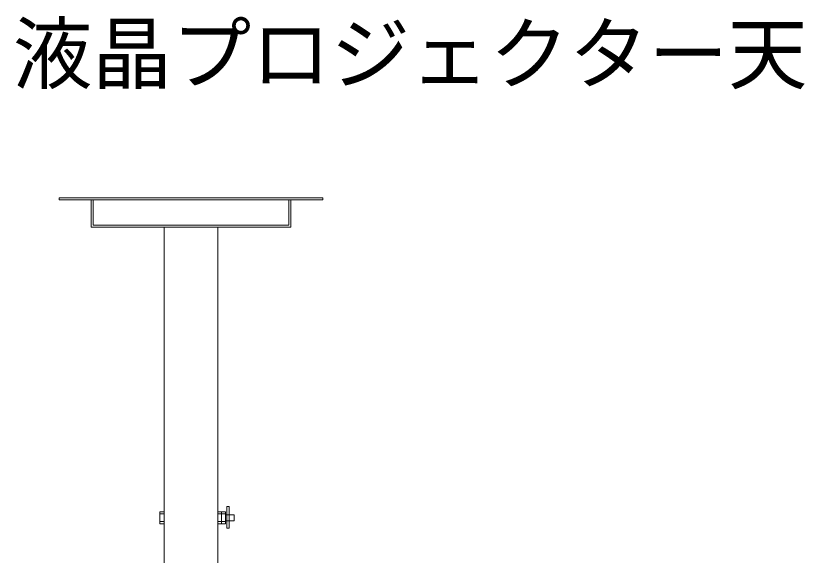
# Model space of a CAD drawing. Units: millimetres, scale not verified. Extents: x -63 to 62, y -56 to 57.
# Drawn here: x -35.35 to 4.53, y 29.66 to 56.78 of the extents above; entities that cross this region are included whole.
import ezdxf
from ezdxf.enums import TextEntityAlignment as Align

# ---------------------------------------------------------------- set-up
doc = ezdxf.new("R2010")
doc.units = ezdxf.units.MM
doc.header["$LTSCALE"] = 0.125
doc.layers.add('0-3_MOJI1', color=7, linetype='Continuous')
doc.layers.add('0-4_GAIKEI', color=1, linetype='Continuous', lineweight=18)
doc.styles.add('ＭＳ ゴシック', font='')
doc.styles.get('ＭＳ ゴシック').set_extended_font_data('MS Gothic')

msp = doc.modelspace()

# ---------------------------------------------------------------- linework, layer by layer
at = {"layer": '0-4_GAIKEI'}
for p, q in [((-33.1652, 47.6378), (-33.1652, 47.5366)), ((-33.1652, 47.6378), (-19.9043, 47.6378)), ((-33.1652, 47.5366), (-19.9043, 47.5366)), ((-31.5668, 46.1549), (-31.5668, 47.5366)), ((-31.4658, 46.2562), (-31.4658, 47.5366)), ((-21.6037, 46.2562), (-21.6037, 47.5366)), ((-21.5028, 46.1549), (-21.5028, 47.5366)), ((-19.9043, 47.6378), (-19.9043, 47.5366)), ((-31.5668, 46.1549), (-21.5028, 46.1549)), ((-31.4658, 46.2562), (-21.6037, 46.2562)), ((-27.8776, 28.9199), (-27.8776, 46.1549)), ((-28.1081, 31.8469), (-28.1081, 31.2333)), ((-27.8776, 31.8469), (-28.1081, 31.8469)), ((-28.1081, 31.7326), (-27.8776, 31.7326)), ((-27.8776, 31.2333), (-27.8776, 31.8469)), ((-24.8015, 31.7326), (-25.1919, 31.7326)), ((-24.9947, 31.8469), (-24.9947, 31.2333)), ((-28.1081, 31.3564), (-27.8776, 31.3564)), ((-28.1081, 31.2333), (-27.8776, 31.2333)), ((-24.8015, 31.3564), (-25.1919, 31.3564))]:
    msp.add_line(p, q, dxfattribs=at)
msp.add_lwpolyline([(-27.8776, 28.9199), (-25.1919, 28.9199), (-25.1919, 46.1549)], dxfattribs=at)
for points in [[(-24.725, 31.0144), (-24.6084, 31.0144), (-24.6084, 32.1128), (-24.725, 32.1128)], [(-25.1919, 31.8469), (-24.8015, 31.8469), (-24.8015, 31.2333), (-25.1919, 31.2333)], [(-24.8015, 31.6934), (-24.3585, 31.6934), (-24.3585, 31.3838), (-24.8015, 31.3838)]]:
    msp.add_lwpolyline(points, close=True, dxfattribs=at)

# ---------------------------------------------------------------- texts
at = {"layer": '0-3_MOJI1', "style": 'ＭＳ ゴシック'}
msp.add_text('液晶プロジェクター天吊り金具付', height=2.933, dxfattribs=at).set_placement((-35.5069, 52.5387), align=Align.BOTTOM_LEFT)

doc.saveas('drawing.dxf')
